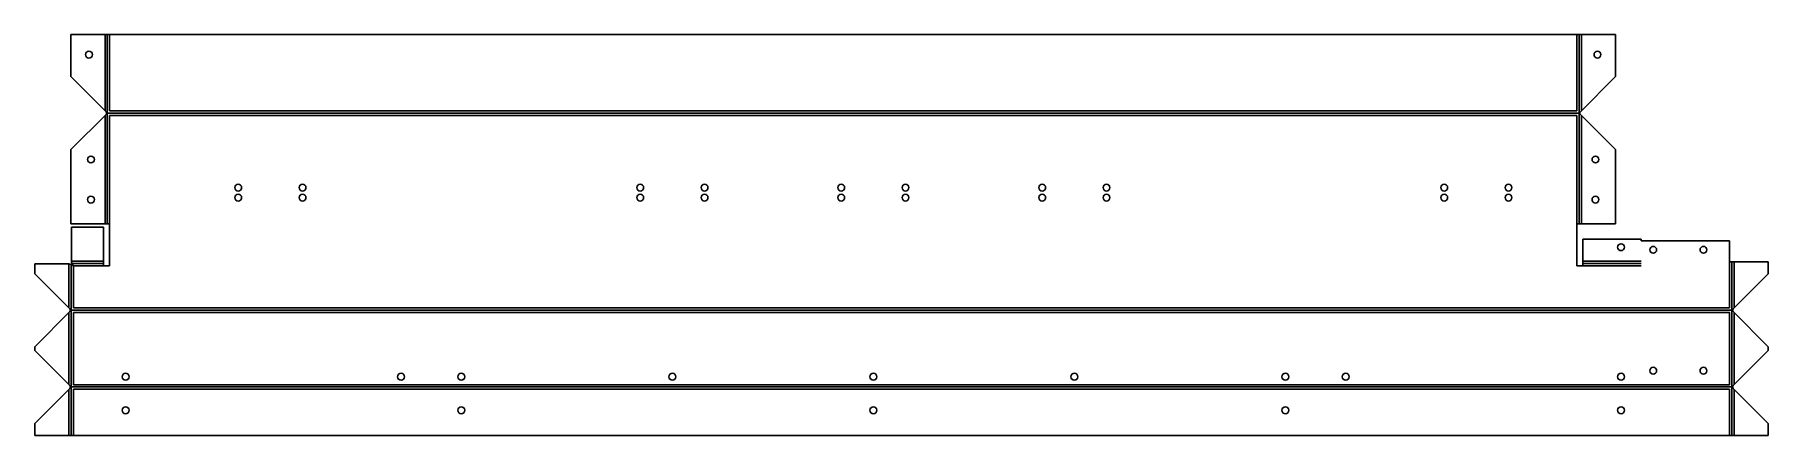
# Model space of a CAD drawing. Header units: millimetres. Extents: x 0 to 863, y 0 to 200.
import ezdxf

# ---------------------------------------------------------------- set-up
doc = ezdxf.new("R2010")
doc.units = ezdxf.units.MM

msp = doc.modelspace()

# ---------------------------------------------------------------- linework, layer by layer
at = {"layer": 'BEND'}
for p, q in [((36.13, 199.79), (36.13, 160.65)), ((768.39, 160.65), (768.39, 199.79)), ((35.79, 160.65), (768.74, 160.65)), ((36.13, 160.65), (36.13, 105.52)), ((768.39, 105.52), (768.39, 160.65)), ((844.39, 62.39), (844.39, 86.52)), ((18.13, 85.16), (18.13, 62.39)), ((34.26, 85.65), (18.63, 85.65)), ((799.26, 85.65), (770.26, 85.65)), ((17.79, 62.39), (844.74, 62.39)), ((18.13, 62.39), (18.13, 24.13)), ((844.39, 24.13), (844.39, 62.39)), ((17.79, 24.13), (844.74, 24.13)), ((18.13, 24.13), (18.13, 0)), ((844.39, 0), (844.39, 24.13))]:
    msp.add_line(p, q, dxfattribs=at)
at = {"layer": 'BEND_EXTENT'}
for p, q in [((35, 161.86), (35, 199.79)), ((37.26, 199.79), (37.26, 161.79)), ((767.26, 161.79), (767.26, 199.79)), ((769.52, 199.79), (769.52, 161.86)), ((35, 105.52), (35, 159.45)), ((37.26, 161.79), (767.26, 161.79)), ((767.26, 159.52), (37.26, 159.52)), ((37.26, 159.52), (37.26, 105.52)), ((767.26, 105.52), (767.26, 159.52)), ((769.52, 159.45), (769.52, 105.52)), ((18.33, 86.79), (34.26, 86.79)), ((770.26, 86.79), (799.26, 86.79)), ((843.26, 63.52), (843.26, 86.52)), ((845.52, 86.52), (845.52, 63.59)), ((17, 63.59), (17, 85.45)), ((19.26, 84.45), (19.26, 63.52)), ((34.26, 84.52), (19.33, 84.52)), ((799.26, 84.52), (770.26, 84.52)), ((17, 25.33), (17, 61.19)), ((19.26, 63.52), (843.26, 63.52)), ((845.52, 61.19), (845.52, 25.33)), ((17, 0), (17, 22.93)), ((843.26, 23), (19.26, 23)), ((19.26, 23), (19.26, 0)), ((843.26, 0), (843.26, 23)), ((845.52, 22.93), (845.52, 0))]:
    msp.add_line(p, q, dxfattribs=at)
msp.add_lwpolyline([(19.26, 61.26), (19.26, 25.26), (843.26, 25.26), (843.26, 61.26)], close=True, dxfattribs=at)
at = {"layer": 'INTERIOR_PROFILES', "extrusion": (0, 0, -1)}
for centre in [(-27, 189.79), (-777.52, 189.79), (-28, 137.52), (-776.52, 137.52), (-101.26, 123.52), (-133.26, 123.52), (-301.26, 123.52), (-333.26, 123.52), (-401.26, 123.52), (-433.26, 123.52), (-501.26, 123.52), (-533.26, 123.52), (-701.26, 123.52), (-733.26, 123.52), (-28, 117.52), (-101.26, 118.52), (-133.26, 118.52), (-301.26, 118.52), (-333.26, 118.52), (-401.26, 118.52), (-433.26, 118.52), (-501.26, 118.52), (-533.26, 118.52), (-701.26, 118.52), (-733.26, 118.52), (-776.52, 117.52), (-789.26, 93.79), (-805.26, 92.52), (-830.26, 92.52), (-45.26, 29.26), (-182.26, 29.26), (-212.26, 29.26), (-317.26, 29.26), (-417.26, 29.26), (-517.26, 29.26), (-622.26, 29.26), (-652.26, 29.26), (-789.26, 29.26), (-805.26, 32.26), (-830.26, 32.26), (-45.26, 12.5), (-212.26, 12.5), (-417.26, 12.5), (-622.26, 12.5), (-789.26, 12.5)]:
    msp.add_circle(centre, 1.7, dxfattribs=at)
at = {"layer": 'OUTER_PROFILES'}
for p, q in [((18, 199.79), (18, 178.86)), ((786.52, 199.79), (18, 199.79)), ((786.52, 178.86), (786.52, 199.79)), ((18, 178.86), (35.49, 161.36)), ((769.03, 161.36), (786.52, 178.86)), ((35.49, 159.95), (18, 142.45)), ((786.52, 142.45), (769.03, 159.95)), ((18, 142.45), (18, 105.52)), ((786.52, 105.52), (786.52, 142.45)), ((18, 105.52), (37.26, 105.52)), ((34.26, 103.79), (18.33, 103.79)), ((18.33, 103.79), (18.33, 86.79)), ((34.26, 87.79), (34.26, 103.79)), ((37.26, 105.52), (37.26, 84.52)), ((767.26, 84.52), (767.26, 105.52)), ((767.26, 105.52), (786.52, 105.52)), ((799.26, 97.79), (770.26, 97.79)), ((770.26, 97.79), (770.26, 87.79)), ((799.26, 97.02), (799.26, 97.79)), ((843.19, 97.02), (799.26, 97.02)), ((843.19, 86.52), (843.19, 97.02)), ((34.26, 84.52), (34.26, 87.79)), ((770.26, 87.79), (770.26, 84.52)), ((843.26, 86.52), (843.19, 86.52)), ((845.52, 86.52), (843.26, 86.52)), ((862.52, 86.52), (845.52, 86.52)), ((862.52, 80.59), (862.52, 86.52)), ((17, 85.45), (0, 85.45)), ((0, 85.45), (0, 80.59)), ((0, 80.59), (17.49, 63.1)), ((19.33, 84.52), (19.26, 84.45)), ((37.26, 84.52), (34.26, 84.52)), ((770.26, 84.52), (767.26, 84.52)), ((845.03, 63.1), (862.52, 80.59)), ((17.49, 61.69), (0, 44.19)), ((862.52, 44.19), (845.03, 61.69)), ((0, 44.19), (0, 42.33)), ((862.52, 42.33), (862.52, 44.19)), ((0, 42.33), (17.49, 24.84)), ((845.03, 24.84), (862.52, 42.33)), ((17.49, 23.42), (0, 5.93)), ((862.52, 5.93), (845.03, 23.42)), ((0, 5.93), (0, 0)), ((0, 0), (862.52, 0)), ((862.52, 0), (862.52, 5.93))]:
    msp.add_line(p, q, dxfattribs=at)
for centre, start, end in [((34.79, 160.65), -45, 45), ((769.74, 160.65), 135, 225), ((16.79, 62.39), -45, 45), ((845.74, 62.39), 135, 225), ((16.79, 24.13), -45, 45), ((845.74, 24.13), 135, 225)]:
    msp.add_arc(centre, 1, start, end, dxfattribs=at)
for points, knots in [([(18.33, 86.79), (18.33, 86.08), (18.75, 85.37), (19.23, 84.66), (19.27, 84.62), (19.3, 84.57), (19.33, 84.52)], [-3.141593, -3.141593, -3.141593, -3.141593, -1.668627, -1.668627, -1.668627, -1.570796, -1.570796, -1.570796, -1.570796]), ([(19.26, 84.45), (19.21, 84.49), (19.17, 84.52), (19.12, 84.55), (18.41, 85.04), (17.71, 85.45), (17, 85.45)], [1.570796, 1.570796, 1.570796, 1.570796, 1.668627, 1.668627, 1.668627, 3.141593, 3.141593, 3.141593, 3.141593])]:
    msp.add_open_spline(points, degree=3, knots=knots, dxfattribs=at)

doc.saveas('drawing.dxf')
